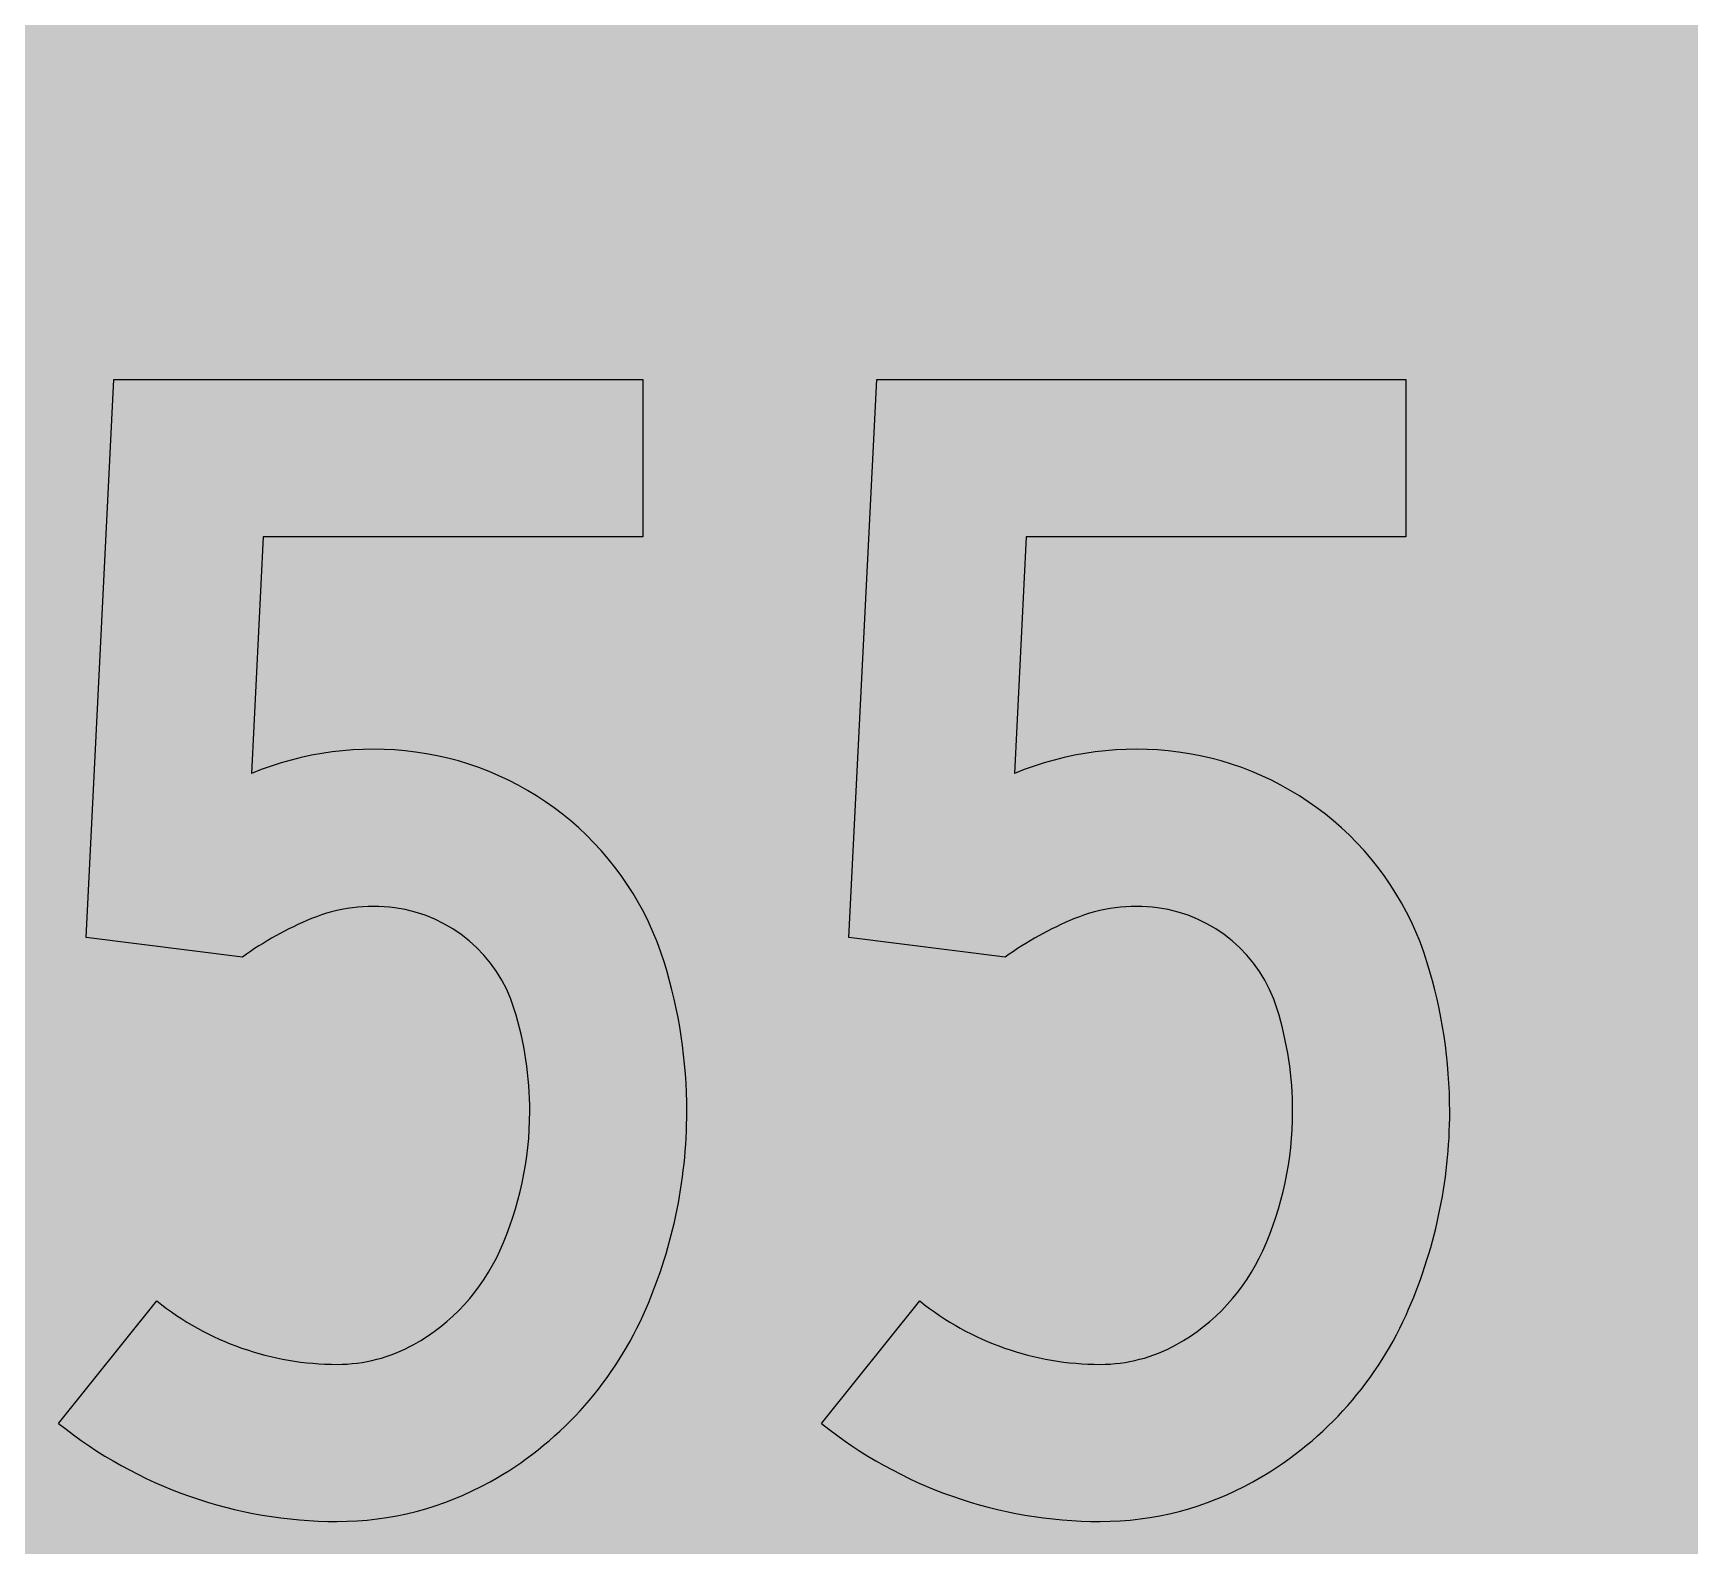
# Model space of a CAD drawing. Header units: millimetres. Extents: x 3633 to 4233, y 3223 to 4074.
# Drawn here: x 4116.6 to 4175.7, y 3320.5 to 3374.4 of the extents above; entities that cross this region are included whole.
import ezdxf

# ---------------------------------------------------------------- set-up
doc = ezdxf.new("R2010")
doc.units = ezdxf.units.MM
doc.layers.add('GREEN', color=7, linetype='Continuous', true_color=0x007f00)
doc.layers.add('GSCOLORFILL', color=7, linetype='Continuous', lineweight=0)

# ---------------------------------------------------------------- blocks, each defined once
blk = doc.blocks.new('MR-GM-32-6')
at = {"layer": 'GREEN', "linetype": 'Continuous', "true_color": 0x007f00, "transparency": 33554687}
h = blk.add_hatch(color=96, dxfattribs=at)
edge = h.paths.add_edge_path()
edge.add_ellipse((194.9369866434845, 114.1734487211338), major_axis=(2.419846129339388e-06, 15.87344734386109), ratio=0.999999827348856, start_angle=141.2434127283703, end_angle=180.0000087345232, ccw=False)
edge.add_line((185, 101.7951373286569), (188.5056865384659, 106.1620764913582))
edge.add_ellipse((194.9369866434845, 114.1734487211338), major_axis=(-1.633011790613794e-06, 10.27344734386121), ratio=0.9999998273490063, start_angle=141.2434874608309, end_angle=179.9999908925703)
edge.add_ellipse((194.9369866434845, 109.5056950575281), major_axis=(-6.661444874536177e-07, 5.605693680255588), ratio=0.9999998273490359, start_angle=179.9999931913379, end_angle=209.090987800358)
edge.add_ellipse((194.1533573945408, 110.9141200689951), major_axis=(4.112281083019542e-06, 7.217443048106198), ratio=0.9999998273488424, start_angle=209.0910272544288, end_angle=245.7676256619755)
edge.add_ellipse((189.7114595745225, 112.9134090314828), major_axis=(3.21539029611475e-06, 12.08854347942695), ratio=0.999999827348595, start_angle=245.7676082564863, end_angle=270.0000152399056)
edge.add_ellipse((189.415944772938, 112.9134090314828), major_axis=(5.136281922113395e-07, 12.38405833203299), ratio=0.9999998273485843, start_angle=-89.99999762366086, end_angle=-72.84605359669891)
edge.add_ellipse((196.2968341860114, 115.0373409331255), major_axis=(-1.244559635853544e-06, 5.182826341135794), ratio=0.9999998273489862, start_angle=-72.84606973154845, end_angle=-7.632269740456982)
edge.add_ellipse((196.2208123520104, 114.4700201778405), major_axis=(-3.608612532972078e-07, 5.755217955869771), ratio=0.9999998273486119, start_angle=-7.632259574477585, end_angle=22.48312968146854)
edge.add_ellipse((198.749057890439, 108.3612086835778), major_axis=(-9.911393615666413e-06, 12.36654199740124), ratio=0.9999998273488105, start_angle=22.48308735323009, end_angle=35.58487335036671)
edge.add_line((191.5528578486928, 118.4183478419673), (185.9808867147003, 119.1208901385944))
edge.add_line((185.9808867147003, 119.1208901385944), (186.969980816667, 138.9999999999986))
edge.add_line((186.969980816667, 138.9999999999986), (205.8369302565652, 138.9999999999986))
edge.add_line((205.8369302565652, 138.9999999999986), (205.8369302565652, 133.3999999999987))
edge.add_line((205.8369302565652, 133.3999999999987), (192.2982767276335, 133.3999999999987))
edge.add_line((192.2982767276335, 133.3999999999987), (191.8784478037824, 124.9621523941505))
edge.add_ellipse((196.2208123520104, 114.4700201778405), major_axis=(-5.607683532703663e-08, 11.35521795586969), ratio=0.9999998273488131, start_angle=352.3677437351116, end_angle=382.48313299104746, ccw=False)
edge.add_ellipse((196.2968341860114, 115.0373409331255), major_axis=(1.738992644386171e-06, 10.7828263411356), ratio=0.9999998273489216, start_angle=287.1539532673027, end_angle=352.3677532584021, ccw=False)
edge.add_ellipse((189.4159447729389, 112.9134090314828), major_axis=(-4.148373355232559e-06, 17.98405833203615), ratio=0.9999998273484307, start_angle=269.9999867836147, end_angle=287.1539308105749, ccw=False)
edge.add_ellipse((189.7114595745225, 112.9134090314828), major_axis=(-5.490742817111961e-06, 17.68854347941889), ratio=0.9999998273491227, start_angle=245.7675752312498, end_angle=269.999982214684, ccw=False)
edge.add_ellipse((194.1533573945408, 110.9141200689951), major_axis=(-1.243157279004173e-05, 12.81744304809842), ratio=0.9999998273489276, start_angle=209.0909390381282, end_angle=245.7675374456918, ccw=False)
edge.add_ellipse((194.9369866434845, 109.5056950575281), major_axis=(-5.475083650454797e-06, 11.20569368025421), ratio=0.9999998273486124, start_angle=179.9999720053708, end_angle=209.0909666144004, ccw=False)
h.dxf.unprotected_set("ltscale", 0)
h = blk.add_hatch(color=96, dxfattribs=at)
edge = h.paths.add_edge_path()
edge.add_ellipse((194.9369866434845, 114.1734487211338), major_axis=(2.419846129339388e-06, 15.87344734386109), ratio=0.999999827348856, start_angle=141.2434127283703, end_angle=180.0000087345232, ccw=False)
edge.add_line((185, 101.7951373286569), (188.5056865384659, 106.1620764913582))
edge.add_ellipse((194.9369866434845, 114.1734487211338), major_axis=(-1.633011790613794e-06, 10.27344734386121), ratio=0.9999998273490063, start_angle=141.2434874608309, end_angle=179.9999908925703)
edge.add_ellipse((194.9369866434845, 109.5056950575281), major_axis=(-6.661444874536177e-07, 5.605693680255588), ratio=0.9999998273490359, start_angle=179.9999931913379, end_angle=209.090987800358)
edge.add_ellipse((194.1533573945408, 110.9141200689951), major_axis=(4.112281083019542e-06, 7.217443048106198), ratio=0.9999998273488424, start_angle=209.0910272544288, end_angle=245.7676256619755)
edge.add_ellipse((189.7114595745225, 112.9134090314828), major_axis=(3.21539029611475e-06, 12.08854347942695), ratio=0.999999827348595, start_angle=245.7676082564863, end_angle=270.0000152399056)
edge.add_ellipse((189.415944772938, 112.9134090314828), major_axis=(5.136281922113395e-07, 12.38405833203299), ratio=0.9999998273485843, start_angle=-89.99999762366086, end_angle=-72.84605359669891)
edge.add_ellipse((196.2968341860114, 115.0373409331255), major_axis=(-1.244559635853544e-06, 5.182826341135794), ratio=0.9999998273489862, start_angle=-72.84606973154845, end_angle=-7.632269740456982)
edge.add_ellipse((196.2208123520104, 114.4700201778405), major_axis=(-3.608612532972078e-07, 5.755217955869771), ratio=0.9999998273486119, start_angle=-7.632259574477585, end_angle=22.48312968146854)
edge.add_ellipse((198.749057890439, 108.3612086835778), major_axis=(-9.911393615666413e-06, 12.36654199740124), ratio=0.9999998273488105, start_angle=22.48308735323009, end_angle=35.58487335036671)
edge.add_line((191.5528578486928, 118.4183478419673), (185.9808867147003, 119.1208901385944))
edge.add_line((185.9808867147003, 119.1208901385944), (186.969980816667, 138.9999999999986))
edge.add_line((186.969980816667, 138.9999999999986), (205.8369302565652, 138.9999999999986))
edge.add_line((205.8369302565652, 138.9999999999986), (205.8369302565652, 133.3999999999987))
edge.add_line((205.8369302565652, 133.3999999999987), (192.2982767276335, 133.3999999999987))
edge.add_line((192.2982767276335, 133.3999999999987), (191.8784478037824, 124.9621523941505))
edge.add_ellipse((196.2208123520104, 114.4700201778405), major_axis=(-5.607683532703663e-08, 11.35521795586969), ratio=0.9999998273488131, start_angle=352.3677437351116, end_angle=382.48313299104746, ccw=False)
edge.add_ellipse((196.2968341860114, 115.0373409331255), major_axis=(1.738992644386171e-06, 10.7828263411356), ratio=0.9999998273489216, start_angle=287.1539532673027, end_angle=352.3677532584021, ccw=False)
edge.add_ellipse((189.4159447729389, 112.9134090314828), major_axis=(-4.148373355232559e-06, 17.98405833203615), ratio=0.9999998273484307, start_angle=269.9999867836147, end_angle=287.1539308105749, ccw=False)
edge.add_ellipse((189.7114595745225, 112.9134090314828), major_axis=(-5.490742817111961e-06, 17.68854347941889), ratio=0.9999998273491227, start_angle=245.7675752312498, end_angle=269.999982214684, ccw=False)
edge.add_ellipse((194.1533573945408, 110.9141200689951), major_axis=(-1.243157279004173e-05, 12.81744304809842), ratio=0.9999998273489276, start_angle=209.0909390381282, end_angle=245.7675374456918, ccw=False)
edge.add_ellipse((194.9369866434845, 109.5056950575281), major_axis=(-5.475083650454797e-06, 11.20569368025421), ratio=0.9999998273486124, start_angle=179.9999720053708, end_angle=209.0909666144004, ccw=False)
h.dxf.unprotected_set("ltscale", 0)
h = blk.add_hatch(color=96, dxfattribs=at)
edge = h.paths.add_edge_path()
edge.add_ellipse((222.1369866434843, 114.1734487211338), major_axis=(2.419846129339388e-06, 15.87344734386109), ratio=0.999999827348856, start_angle=141.2434127283703, end_angle=180.0000087345232, ccw=False)
edge.add_line((212.1999999999998, 101.7951373286569), (215.7056865384657, 106.1620764913582))
edge.add_ellipse((222.1369866434843, 114.1734487211338), major_axis=(-1.633011790613794e-06, 10.27344734386121), ratio=0.9999998273490063, start_angle=141.2434874608309, end_angle=179.9999908925703)
edge.add_ellipse((222.1369866434843, 109.5056950575281), major_axis=(-6.661444874536177e-07, 5.605693680255588), ratio=0.9999998273490359, start_angle=179.9999931913379, end_angle=209.090987800358)
edge.add_ellipse((221.3533573945406, 110.9141200689951), major_axis=(4.112281083019542e-06, 7.217443048106198), ratio=0.9999998273488424, start_angle=209.0910272544288, end_angle=245.7676256619755)
edge.add_ellipse((216.9114595745223, 112.9134090314828), major_axis=(3.21539029611475e-06, 12.08854347942695), ratio=0.999999827348595, start_angle=245.7676082564863, end_angle=270.0000152399056)
edge.add_ellipse((216.6159447729378, 112.9134090314828), major_axis=(5.136281922113395e-07, 12.38405833203299), ratio=0.9999998273485843, start_angle=-89.99999762366086, end_angle=-72.84605359669891)
edge.add_ellipse((223.4968341860113, 115.0373409331255), major_axis=(-1.244559635853544e-06, 5.182826341135794), ratio=0.9999998273489862, start_angle=-72.84606973154845, end_angle=-7.632269740456982)
edge.add_ellipse((223.4208123520102, 114.4700201778405), major_axis=(-3.608612532972078e-07, 5.755217955869771), ratio=0.9999998273486119, start_angle=-7.632259574477585, end_angle=22.48312968146854)
edge.add_ellipse((225.9490578904388, 108.3612086835778), major_axis=(-9.911393615666413e-06, 12.36654199740124), ratio=0.9999998273488105, start_angle=22.48308735323009, end_angle=35.58487335036671)
edge.add_line((218.7528578486927, 118.4183478419673), (213.1808867147001, 119.1208901385944))
edge.add_line((213.1808867147001, 119.1208901385944), (214.1699808166668, 138.9999999999986))
edge.add_line((214.1699808166668, 138.9999999999986), (233.036930256565, 138.9999999999986))
edge.add_line((233.036930256565, 138.9999999999986), (233.036930256565, 133.3999999999987))
edge.add_line((233.036930256565, 133.3999999999987), (219.4982767276333, 133.3999999999987))
edge.add_line((219.4982767276333, 133.3999999999987), (219.0784478037822, 124.9621523941505))
edge.add_ellipse((223.4208123520102, 114.4700201778405), major_axis=(-5.607683532703663e-08, 11.35521795586969), ratio=0.9999998273488131, start_angle=352.3677437351116, end_angle=382.48313299104746, ccw=False)
edge.add_ellipse((223.4968341860113, 115.0373409331255), major_axis=(1.738992644386171e-06, 10.7828263411356), ratio=0.9999998273489216, start_angle=287.1539532673027, end_angle=352.3677532584021, ccw=False)
edge.add_ellipse((216.6159447729387, 112.9134090314828), major_axis=(-4.148373355232559e-06, 17.98405833203615), ratio=0.9999998273484307, start_angle=269.9999867836147, end_angle=287.1539308105749, ccw=False)
edge.add_ellipse((216.9114595745223, 112.9134090314828), major_axis=(-5.490742817111961e-06, 17.68854347941889), ratio=0.9999998273491227, start_angle=245.7675752312498, end_angle=269.999982214684, ccw=False)
edge.add_ellipse((221.3533573945406, 110.9141200689951), major_axis=(-1.243157279004173e-05, 12.81744304809842), ratio=0.9999998273489276, start_angle=209.0909390381282, end_angle=245.7675374456918, ccw=False)
edge.add_ellipse((222.1369866434843, 109.5056950575281), major_axis=(-5.475083650454797e-06, 11.20569368025421), ratio=0.9999998273486124, start_angle=179.9999720053708, end_angle=209.0909666144004, ccw=False)
h.dxf.unprotected_set("ltscale", 0)
h = blk.add_hatch(color=96, dxfattribs=at)
edge = h.paths.add_edge_path()
edge.add_ellipse((222.1369866434843, 114.1734487211338), major_axis=(2.419846129339388e-06, 15.87344734386109), ratio=0.999999827348856, start_angle=141.2434127283703, end_angle=180.0000087345232, ccw=False)
edge.add_line((212.1999999999998, 101.7951373286569), (215.7056865384657, 106.1620764913582))
edge.add_ellipse((222.1369866434843, 114.1734487211338), major_axis=(-1.633011790613794e-06, 10.27344734386121), ratio=0.9999998273490063, start_angle=141.2434874608309, end_angle=179.9999908925703)
edge.add_ellipse((222.1369866434843, 109.5056950575281), major_axis=(-6.661444874536177e-07, 5.605693680255588), ratio=0.9999998273490359, start_angle=179.9999931913379, end_angle=209.090987800358)
edge.add_ellipse((221.3533573945406, 110.9141200689951), major_axis=(4.112281083019542e-06, 7.217443048106198), ratio=0.9999998273488424, start_angle=209.0910272544288, end_angle=245.7676256619755)
edge.add_ellipse((216.9114595745223, 112.9134090314828), major_axis=(3.21539029611475e-06, 12.08854347942695), ratio=0.999999827348595, start_angle=245.7676082564863, end_angle=270.0000152399056)
edge.add_ellipse((216.6159447729378, 112.9134090314828), major_axis=(5.136281922113395e-07, 12.38405833203299), ratio=0.9999998273485843, start_angle=-89.99999762366086, end_angle=-72.84605359669891)
edge.add_ellipse((223.4968341860113, 115.0373409331255), major_axis=(-1.244559635853544e-06, 5.182826341135794), ratio=0.9999998273489862, start_angle=-72.84606973154845, end_angle=-7.632269740456982)
edge.add_ellipse((223.4208123520102, 114.4700201778405), major_axis=(-3.608612532972078e-07, 5.755217955869771), ratio=0.9999998273486119, start_angle=-7.632259574477585, end_angle=22.48312968146854)
edge.add_ellipse((225.9490578904388, 108.3612086835778), major_axis=(-9.911393615666413e-06, 12.36654199740124), ratio=0.9999998273488105, start_angle=22.48308735323009, end_angle=35.58487335036671)
edge.add_line((218.7528578486927, 118.4183478419673), (213.1808867147001, 119.1208901385944))
edge.add_line((213.1808867147001, 119.1208901385944), (214.1699808166668, 138.9999999999986))
edge.add_line((214.1699808166668, 138.9999999999986), (233.036930256565, 138.9999999999986))
edge.add_line((233.036930256565, 138.9999999999986), (233.036930256565, 133.3999999999987))
edge.add_line((233.036930256565, 133.3999999999987), (219.4982767276333, 133.3999999999987))
edge.add_line((219.4982767276333, 133.3999999999987), (219.0784478037822, 124.9621523941505))
edge.add_ellipse((223.4208123520102, 114.4700201778405), major_axis=(-5.607683532703663e-08, 11.35521795586969), ratio=0.9999998273488131, start_angle=352.3677437351116, end_angle=382.48313299104746, ccw=False)
edge.add_ellipse((223.4968341860113, 115.0373409331255), major_axis=(1.738992644386171e-06, 10.7828263411356), ratio=0.9999998273489216, start_angle=287.1539532673027, end_angle=352.3677532584021, ccw=False)
edge.add_ellipse((216.6159447729387, 112.9134090314828), major_axis=(-4.148373355232559e-06, 17.98405833203615), ratio=0.9999998273484307, start_angle=269.9999867836147, end_angle=287.1539308105749, ccw=False)
edge.add_ellipse((216.9114595745223, 112.9134090314828), major_axis=(-5.490742817111961e-06, 17.68854347941889), ratio=0.9999998273491227, start_angle=245.7675752312498, end_angle=269.999982214684, ccw=False)
edge.add_ellipse((221.3533573945406, 110.9141200689951), major_axis=(-1.243157279004173e-05, 12.81744304809842), ratio=0.9999998273489276, start_angle=209.0909390381282, end_angle=245.7675374456918, ccw=False)
edge.add_ellipse((222.1369866434843, 109.5056950575281), major_axis=(-5.475083650454797e-06, 11.20569368025421), ratio=0.9999998273486124, start_angle=179.9999720053708, end_angle=209.0909666144004, ccw=False)
h.dxf.unprotected_set("ltscale", 0)
at = {"layer": 'GSCOLORFILL', "true_color": 0xf5f5f5, "transparency": 33554687}
blk.add_hatch(color=7, dxfattribs=at).paths.add_polyline_path([(-250.0050000000001, -9.094947017729282e-13), (249.9949999999999, -9.094947017729282e-13, 0.414213562373095), (299.9949999999999, 49.99999999999909), (299.9949999999999, 199.9999999999991, 0.414213562373095), (249.9949999999999, 249.9999999999991), (-250.0050000000001, 249.9999999999991, 0.414213562373095), (-300.0050000000001, 199.9999999999991), (-300.0050000000001, 49.99999999999909, 0.414213562373095)])
at = {"layer": 'GREEN', "color": 96, "linetype": 'Continuous', "true_color": 0x007f00, "transparency": 33554687}
for p, q in [((185.9808867147003, 119.1208901385944), (186.969980816667, 138.9999999999986)), ((186.969980816667, 138.9999999999986), (205.8369302565652, 138.9999999999986)), ((205.8369302565652, 138.9999999999986), (205.8369302565652, 133.3999999999987)), ((213.1808867147001, 119.1208901385944), (214.1699808166668, 138.9999999999986)), ((214.1699808166668, 138.9999999999986), (233.036930256565, 138.9999999999986)), ((233.036930256565, 138.9999999999986), (233.036930256565, 133.3999999999987)), ((192.2982767276335, 133.3999999999987), (191.8784478037824, 124.9621523941505)), ((205.8369302565652, 133.3999999999987), (192.2982767276335, 133.3999999999987)), ((219.4982767276333, 133.3999999999987), (219.0784478037822, 124.9621523941505)), ((233.036930256565, 133.3999999999987), (219.4982767276333, 133.3999999999987)), ((191.5528578486928, 118.4183478419673), (185.9808867147003, 119.1208901385944)), ((218.7528578486927, 118.4183478419673), (213.1808867147001, 119.1208901385944)), ((185, 101.7951373286569), (188.5056865384659, 106.1620764913582)), ((212.1999999999998, 101.7951373286569), (215.7056865384657, 106.1620764913582))]:
    blk.add_line(p, q, dxfattribs=at).dxf.unprotected_set("ltscale", 0)
for centre, major_axis, ratio, start_param, end_param in [((196.2208123520104, 114.4700201778405), (-5.750710377489645e-08, 11.35521795586969), 0.9999998273488129, -0.1332080013042232, 0.3924046967315824), ((223.4208123520102, 114.4700201778405), (-5.750710377489645e-08, 11.35521795586969), 0.9999998273488129, -0.1332080013042232, 0.3924046967315824), ((196.2968341860114, 115.0373409331255), (1.737479161772121e-06, 10.7828263411356), 0.9999998273489216, -1.271403362687586, -0.1332078351058532), ((223.4968341860113, 115.0373409331255), (1.737479161772121e-06, 10.7828263411356), 0.9999998273489216, -1.271403362687586, -0.1332078351058532), ((196.2208123520104, 114.4700201778405), (-3.608612532972078e-07, 5.755217955869771), 0.9999998273486119, -0.1332080589414952, 0.39240463909449), ((196.2968341860114, 115.0373409331255), (-1.244559635853544e-06, 5.182826341135794), 0.9999998273489862, -1.271403763952902, -0.1332082363713074), ((223.4208123520102, 114.4700201778405), (-3.608612532972078e-07, 5.755217955869771), 0.9999998273486119, -0.1332080589414952, 0.39240463909449), ((223.4968341860113, 115.0373409331255), (-1.244559635853544e-06, 5.182826341135794), 0.9999998273489862, -1.271403763952902, -0.1332082363713074), ((198.749057890439, 108.3612086835778), (-9.911393615666413e-06, 12.36654199740124), 0.9999998273488105, 0.3924039003273625, 0.6210732038690847), ((225.9490578904388, 108.3612086835778), (-9.911393615666413e-06, 12.36654199740124), 0.9999998273488105, 0.3924039003273625, 0.6210732038690847), ((189.4159447729389, 112.9134090314828), (-4.145176157703782e-06, 17.98405833203612), 0.999999827348431, 4.712388749893031, 5.0117815528663), ((216.6159447729387, 112.9134090314828), (-4.145176157703782e-06, 17.98405833203612), 0.999999827348431, 4.712388749893031, 5.0117815528663), ((189.415944772938, 112.9134090314828), (5.136281922113394e-07, 12.38405833203297), 0.9999998273485843, -1.570796285319954, -1.271403482346654), ((216.6159447729378, 112.9134090314828), (5.136281922113394e-07, 12.38405833203297), 0.9999998273485843, -1.570796285319954, -1.271403482346654), ((189.7114595745225, 112.9134090314828), (3.215390296114747e-06, 12.08854347942694), 0.999999827348595, 4.289453958827285, 4.71238924637122), ((189.7114595745225, 112.9134090314828), (-5.502982526667791e-06, 17.6885434794189), 0.999999827349122, 4.289453381736216, 4.71238866928041), ((216.9114595745223, 112.9134090314828), (3.215390296114747e-06, 12.08854347942694), 0.999999827348595, 4.289453958827285, 4.71238924637122), ((216.9114595745223, 112.9134090314828), (-5.502982526667791e-06, 17.6885434794189), 0.999999827349122, 4.289453381736216, 4.71238866928041), ((194.1533573945408, 110.9141200689951), (4.112281083019542e-06, 7.217443048106198), 0.9999998273488424, 3.649326861966982, 4.289454262610382), ((221.3533573945406, 110.9141200689951), (4.112281083019542e-06, 7.217443048106198), 0.9999998273488424, 3.649326861966982, 4.289454262610382), ((194.9369866434845, 114.1734487211338), (-1.633011790613794e-06, 10.27344734386121), 0.9999998273490063, 2.465163903190824, 3.141592494635158), ((222.1369866434843, 114.1734487211338), (-1.633011790613794e-06, 10.27344734386121), 0.9999998273490063, 2.465163903190824, 3.141592494635158), ((194.1533573945408, 110.9141200689951), (-1.240391193255539e-05, 12.81744304809843), 0.9999998273489276, 3.649325324460143, 4.289452725103838), ((221.3533573945406, 110.9141200689951), (-1.240391193255539e-05, 12.81744304809843), 0.9999998273489276, 3.649325324460143, 4.289452725103838), ((194.9369866434845, 109.5056950575281), (-6.661444874536176e-07, 5.605693680255587), 0.9999998273490359, 3.141592534756221, 3.649326173363542), ((222.1369866434843, 109.5056950575281), (-6.661444874536176e-07, 5.605693680255587), 0.9999998273490359, 3.141592534756221, 3.649326173363542), ((194.9369866434845, 114.1734487211338), (2.408404779953876e-06, 15.87344734386106), 0.9999998273488562, 2.465162598142543, 3.141592805315196), ((222.1369866434843, 114.1734487211338), (2.408404779953876e-06, 15.87344734386106), 0.9999998273488562, 2.465162598142543, 3.141592805315196), ((194.9369866434845, 109.5056950575281), (-5.481350082739198e-06, 11.20569368025419), 0.9999998273486119, 3.141592164432121, 3.649325803039609), ((222.1369866434843, 109.5056950575281), (-5.481350082739198e-06, 11.20569368025419), 0.9999998273486119, 3.141592164432121, 3.649325803039609)]:
    blk.add_ellipse(centre, major_axis=major_axis, ratio=ratio, start_param=start_param, end_param=end_param, dxfattribs=at).dxf.unprotected_set("ltscale", 0)

msp = doc.modelspace()

# ---------------------------------------------------------------- block references
msp.add_blockref('MR-GM-32-6', (3932.511265082526, 3223.067444183018))

doc.saveas('drawing.dxf')
